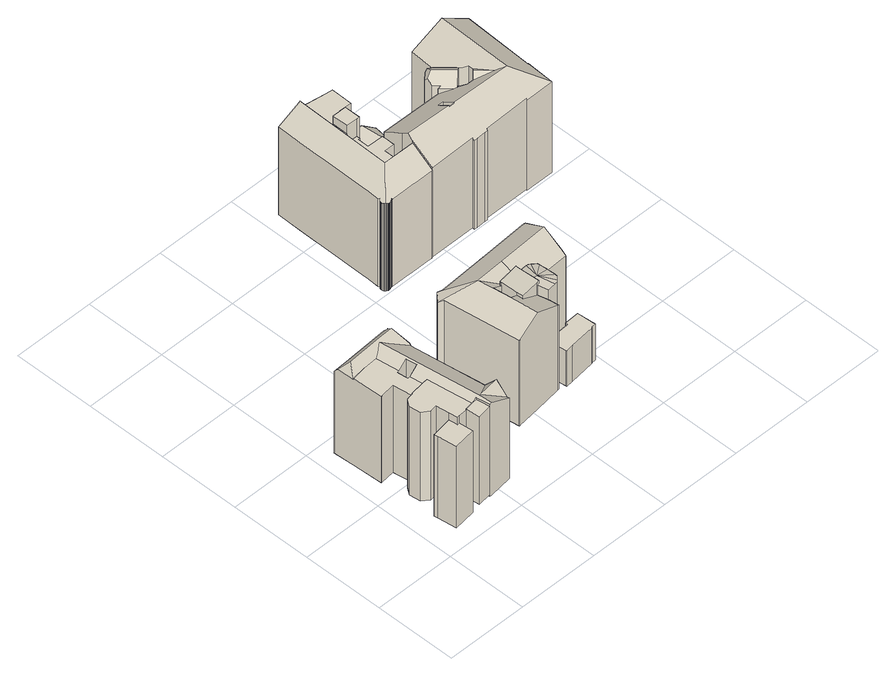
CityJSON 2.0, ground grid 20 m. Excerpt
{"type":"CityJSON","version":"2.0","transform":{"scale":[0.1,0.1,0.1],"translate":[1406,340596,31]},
"CityObjects":{
"building1":{"type":"Building","children":["building1-1","building1-2","building1-3"]},
"building1-1":{"type":"BuildingPart","attributes":{"measuredHeight":26.46,"roofType":"SATTELDACH","HoeheDach":"64","NiedrigsteTraufeDesGebaeudes":"60","Blattnummer":"102081","HoeheGrund":"37"},"parents":["building1"],"geometry":[{"type":"Solid","lod":"2","boundaries":[[[[0,1,2,3,4,5,6,7,8,9,10,11]],[[12,13,1,0]],[[14,15,16,17,18,19,20,21,22,23,24,25,26]],[[27,24,23,28,29,30,31,32,33,3,2,1,13,12]],[[34,35,36,37,38,39,40,41,42,43,44,45,46,47,48]],[[22,49,50,19,18,43,42,41,51,52,53,54,29,28,23]],[[54,53,55,56,57,58,59,60,61,62,63,64,65,66,67,68,32,31,30,29]],[[69,70,64,63,62,61]],[[60,59,58,69,61]],[[33,71,72,5,4,3]],[[73,11,10,74]],[[74,10,9,75]],[[75,9,8,76]],[[76,8,7,77]],[[77,7,6,78]],[[79,21,20,80]],[[81,16,15,82]],[[82,15,14,83]],[[84,48,47,85]],[[85,47,46,86]],[[87,40,39,88]],[[88,39,38,89]],[[89,38,37,90]],[[90,37,36,91]],[[91,36,35,92]],[[92,35,34,93]],[[93,34,48,84]],[[94,52,51,95]],[[96,50,49,97]],[[98,57,56,99]],[[99,56,55,100]],[[72,71,101]],[[33,32,68,67,66,65,64,70,102,103,104,105,106,107,108,101,71]],[[99,100,109,94,95,110,87,88,89,90,91,92,93,84,85,86,111,81,82,83,112,113,73,74,75,76,77,78,114,101,108,107,106,105,104,103,102,115,116,98],[97,117,79,80,118,96]],[[113,112,83,14,26,12,0,11,73]],[[26,25,24,27,12]],[[58,57,98,116,115,102,70,69]],[[94,109,100,55,53,52]],[[87,110,95,51,41,40]],[[45,44,43,18,17]],[[111,86,46,45,17,16,81]],[[20,19,50,96,118,80]],[[79,117,97,49,22,21]],[[72,101,114,78,6,5]]]]}]},
"building1-2":{"type":"BuildingPart","attributes":{"measuredHeight":24.6,"roofType":"FLACHDACH","HoeheDach":"62","NiedrigsteTraufeDesGebaeudes":"62","Blattnummer":"102081","HoeheGrund":"38"},"parents":["building1"],"geometry":[{"type":"Solid","lod":"2","boundaries":[[[[119,120,121,122]],[[123,124,125,126]],[[126,125,120,119]],[[125,124,121,120]],[[124,123,122,121]],[[123,126,119,122]]]]}]},
"building1-3":{"type":"BuildingPart","attributes":{"measuredHeight":22.86,"roofType":"FLACHDACH","HoeheDach":"60","NiedrigsteTraufeDesGebaeudes":"60","Blattnummer":"102081","HoeheGrund":"37"},"parents":["building1"],"geometry":[{"type":"Solid","lod":"2","boundaries":[[[[127,128,129,130,131,132,133,134]],[[135,136,137,138,139,140,141,142]],[[142,141,128,127]],[[141,140,129,128]],[[140,139,130,129]],[[139,138,131,130]],[[138,137,132,131]],[[137,136,133,132]],[[136,135,134,133]],[[135,142,127,134]]]]}]},
"building2":{"type":"Building","children":["building2-1","building2-2","building2-3","building2-4"]},
"building2-1":{"type":"BuildingPart","attributes":{"measuredHeight":26.13,"roofType":"PULTDACH","HoeheDach":"62","NiedrigsteTraufeDesGebaeudes":"61","Blattnummer":"102081","HoeheGrund":"36"},"parents":["building2"],"geometry":[{"type":"Solid","lod":"2","boundaries":[[[[143,144,145,146,147,148,149,150]],[[151,152,153,154,155,156,157,158]],[[151,150,149,152]],[[152,149,148,153]],[[153,148,147,154]],[[154,147,146,155]],[[155,146,145,156]],[[156,145,144,157]],[[157,144,143,158]],[[158,143,150,151]]]]}]},
"building2-2":{"type":"BuildingPart","attributes":{"measuredHeight":27.03,"roofType":"SATTELDACH","HoeheDach":"61","NiedrigsteTraufeDesGebaeudes":"58","Blattnummer":"102081","HoeheGrund":"34"},"parents":["building2"],"geometry":[{"type":"Solid","lod":"2","boundaries":[[[[159,160,161,162]],[[163,164,165,159]],[[164,166,167,168,169,170,171,172,173,165]],[[174,162,161,175]],[[176,177,178,179]],[[179,178,180,181]],[[182,183,184,185]],[[185,184,186,187]],[[188,189,190,191]],[[191,190,192,193]],[[193,192,194,195]],[[195,194,196,197]],[[197,196,198,199]],[[199,198,200,201]],[[201,200,202,203]],[[204,205,206,207]],[[208,209,210,211]],[[211,210,212,213]],[[214,172,171,215]],[[215,171,170,216]],[[216,170,169,217]],[[217,169,168,218]],[[218,168,167,219]],[[219,167,166,220]],[[221,214,215,216,217,218,219,220,222,223,182,185,187,224,188,191,193,195,197,199,201,203,225,176,179,181,226,227,174,175,228,229,230,204,207,231,208,211,213]],[[182,223,222,220,166,164,163,183]],[[172,214,221,213,212,173]],[[206,232,209,208,231,207]],[[233,189,188,224,187,186]],[[176,225,203,202,234,177]],[[235,236,205,204,230,229]],[[226,181,180,237,238,227]],[[227,238,162,174]],[[160,235,229,228,175,161]],[[239,234,202,200,198,196,194,192,190,189,233,186,184,183,163,159]],[[159,165,173,212,210,209,232,206,205,236,235,160]],[[238,237,180,178,177,234,239,159,162]]]]}]},
"building2-3":{"type":"BuildingPart","attributes":{"measuredHeight":10,"roofType":"FLACHDACH","HoeheDach":"43","NiedrigsteTraufeDesGebaeudes":"43","Blattnummer":"102081","HoeheGrund":"33"},"parents":["building2"],"geometry":[{"type":"Solid","lod":"2","boundaries":[[[[240,241,242,243,244,245,246,247,248,249,250,251,252]],[[253,254,255,256,257,258,259,260,261,262,263,264,265]],[[265,264,241,240]],[[264,263,242,241]],[[263,262,243,242]],[[262,261,244,243]],[[261,260,245,244]],[[260,259,246,245]],[[259,258,247,246]],[[258,257,248,247]],[[257,256,249,248]],[[256,255,250,249]],[[255,254,251,250]],[[254,253,252,251]],[[253,265,240,252]]]]}]},
"building2-4":{"type":"BuildingPart","attributes":{"measuredHeight":26.54,"roofType":"Sonstiges","HoeheDach":"61","NiedrigsteTraufeDesGebaeudes":"61","Blattnummer":"102081","HoeheGrund":"35"},"parents":["building2"],"geometry":[{"type":"Solid","lod":"2","boundaries":[[[[266,267,268,269]],[[270,271,272,273]],[[274,275,276,277,278,279,280,281,282,270,273,283,284,285,286,287,288,289,290,291,292,293,294,295,296,297]],[[281,280,279,278,277,298,299,300,301,302]],[[269,268,303,304,287,286,285,284]],[[305,306,307,308,295,294,293,292,291,309]],[[277,276,275,274,297,310,311,312,313,298]],[[314,310,297,296,295,308]],[[309,291,290,289,315,316]],[[317,315,289,288,287,304]],[[282,281,302,318,271,270]],[[283,273,272,266,269,284]],[[300,299,298,313,312,267]],[[312,311,310,314,319,267]],[[319,314,308,307,306,267]],[[306,305,309,316,320,267]],[[320,316,315,317,321,267]],[[321,317,304,303,268,267]],[[318,302,301,300,267,266,272,271]]]]}]},
"building3":{"type":"Building","children":["building3-1","building3-2","building3-3"]},
"building3-1":{"type":"BuildingPart","attributes":{"measuredHeight":28.26,"roofType":"FLACHDACH","HoeheDach":"60","NiedrigsteTraufeDesGebaeudes":"57","Blattnummer":"102081","HoeheGrund":"32"},"parents":["building3"],"geometry":[{"type":"Solid","lod":"2","boundaries":[[[[322,323,324,325,326,327,328,329,330,331,332,333,334,335,336]],[[337,338,339,340,341,342,343,344,345]],[[346,334,333,347]],[[347,333,332,348]],[[348,332,331,349]],[[349,331,330,350]],[[350,330,329,351]],[[351,329,328,352]],[[352,328,327,353]],[[353,327,326,354]],[[354,326,325,355]],[[355,325,324,356]],[[356,324,323,357]],[[357,323,322,358]],[[358,322,336,359]],[[360,344,343,361]],[[361,343,342,362]],[[362,342,341,363]],[[363,341,340,364]],[[364,340,339,365]],[[365,339,338,366]],[[334,337,345,335]],[[334,346,366,338,337]],[[336,335,345,344,360,367,359]],[[363,364,365,366,346,347,348,349,350,351,352,353,354,355,356,357,358,359,367,360,361,362]]]]}]},
"building3-2":{"type":"BuildingPart","attributes":{"measuredHeight":28.13,"roofType":"PULTDACH","HoeheDach":"62","NiedrigsteTraufeDesGebaeudes":"58","Blattnummer":"102081","HoeheGrund":"34"},"parents":["building3"],"geometry":[{"type":"Solid","lod":"2","boundaries":[[[[368,369,370,371]],[[371,370,372,373]],[[373,372,374,375]],[[375,374,376,377]],[[377,376,378,379]],[[379,378,380,381]],[[381,380,382,383]],[[383,382,384,385]],[[385,384,386,387]],[[388,389,390,391]],[[391,390,392,393]],[[393,392,394,395]],[[395,394,396,397]],[[397,396,369,368]],[[398,399,400,401]],[[402,403,404,405]],[[405,404,406,407]],[[407,406,408,409]],[[409,408,410,411]],[[411,410,412,413]],[[413,412,414,415]],[[415,414,416,417]],[[417,416,418,419]],[[419,418,420,421]],[[421,420,422,423]],[[423,422,424,425]],[[425,424,426,427]],[[427,426,428,429]],[[429,428,389,388]],[[430,431,432,433]],[[433,432,434,435]],[[434,436,435]],[[437,438,439,440,435,436,441,442,443,444,403,402]],[[386,445,446,447,448,449,450,399,398,451,452,453,454,455,456,387]],[[433,435,440,439,438,437,402,405,407,409,411,413,415,417,419,421,423,425,427,429,388,391,393,395,397,368,371,373,375,377,379,381,383,385,387,456,455,454,453,452,451,398,401,457,458,459,460,430]],[[369,396,394,392,390,389,461,462,463,464,400,399,450,449,448,447,446,445,386,384,382,380,378,376,374,372,370]],[[459,458,457,464,463,462]],[[461,465,431,430,460,459,462]],[[464,457,401,400]],[[428,426,424,422,420,418,416,414,412,410,408,406,404,403,444,443,442,441,436,434,432,431,465,461,389]]]]}]},
"building3-3":{"type":"BuildingPart","attributes":{"measuredHeight":28.75,"roofType":"FLACHDACH","HoeheDach":"62","NiedrigsteTraufeDesGebaeudes":"62","Blattnummer":"102081","HoeheGrund":"34"},"parents":["building3"],"geometry":[{"type":"Solid","lod":"2","boundaries":[[[[466,467,468,469,470]],[[471,472,473,474,475]],[[475,474,467,466]],[[474,473,468,467]],[[473,472,469,468]],[[472,471,470,469]],[[471,475,466,470]]]]}]},
"building4":{"type":"Building","attributes":{"measuredHeight":13.86,"roofType":"PULTDACH","HoeheDach":"45","NiedrigsteTraufeDesGebaeudes":"43","Blattnummer":"102081","HoeheGrund":"32"},"geometry":[{"type":"Solid","lod":"2","boundaries":[[[[476,477,478]],[[479,480,481,482]],[[482,481,483,484]],[[484,483,485,486]],[[487,488,480,479]],[[489,490,491,487,479,482,484,486,492,493]],[[478,477,493,492,486,485]],[[494,490,489,493,477,476]],[[491,490,494,495,488,487]],[[488,495,494,476,478,485,483,481,480]]]]}]},
"building5":{"type":"Building","attributes":{"measuredHeight":29.48,"roofType":"SATTELDACH","HoeheDach":"63","NiedrigsteTraufeDesGebaeudes":"58","Blattnummer":"102081","HoeheGrund":"34"},"geometry":[{"type":"Solid","lod":"2","boundaries":[[[[496,497,498]],[[499,500,501,502]],[[503,504,505,506]],[[507,508,509,510]],[[510,509,511,512]],[[512,511,513,514]],[[514,513,515,516]],[[516,515,517,518]],[[518,517,519,520]],[[520,519,521,522]],[[522,521,523,524]],[[524,523,525,526]],[[527,528,500,499]],[[529,530,531,532]],[[533,534,535,536]],[[537,538,539]],[[540,541,542,543]],[[544,545,546,547]],[[548,549,550,551]],[[552,553,554,555]],[[555,554,556,557]],[[555,557,558,507,510,512,514,516,518,520,522,524,526,559,527,499,502,560,561,562,563,564,540,543,565,544,547,566,548,551,567,568,569,570,552],[571,572,573,574,575,529,532,576,577,578,579],[536,580,503,506,581,533]],[[550,582,498,497,583,569,568,567,551]],[[531,584,585,577,576,532]],[[585,586,587,579,578,577]],[[588,553,552,570,569,583]],[[571,579,587,589,590,572]],[[591,592,496,498,582]],[[593,549,548,566,547,546]],[[574,573,572,590,594,595]],[[542,596,545,544,565,543]],[[597,530,529,575,574,595]],[[539,538,541,540,564,563,598]],[[599,600,598,563,562,561]],[[525,601,528,527,559,526]],[[508,507,558,557,556,602]],[[505,603,534,533,581,506]],[[504,503,580,536,535,604]],[[501,605,599,561,560,502]],[[528,601,525,523,521,519,517,515,513,511,509,508,602,606,607,603,505,504,604,605,501,500]],[[604,535,534,603,607,606,608,609,531,530,597,537,539,598,600,599,605]],[[541,538,537,597,595,594,610,596,542]],[[610,593,546,545,596]],[[594,590,589,592,591,582,550,549,593,610]],[[592,589,587,586,608,606,588,583,497,496]],[[609,584,531]],[[609,608,586,585,584]],[[602,556,554,553,588,606]]]]}]}
},
"vertices":[
[6,317,303],[20,297,327],[110,303,327],[144,305,327],[155,323,305],[159,331,297],[158,332,295],[153,336,291],[58,330,291],[49,330,291],[18,328,291],[5,327,291],[8,276,302],[9,279,305],[11,202,305],[13,202,305],[48,207,305],[55,161,305],[94,166,305],[89,200,305],[83,200,305],[80,226,305],[85,227,305],[78,283,305],[43,281,305],[9,276,305],[8,276,305],[9,276,302],[87,288,311],[103,299,322],[122,290,311],[133,286,305],[165,272,287],[165,276,291],[29,112,311],[46,100,311],[63,102,311],[67,70,311],[70,49,311],[75,50,311],[96,52,311],[118,55,311],[118,60,311],[103,167,311],[94,166,311],[55,161,311],[55,159,311],[38,156,311],[26,139,311],[109,230,320],[113,204,320],[130,57,319],[135,23,319],[140,23,322],[136,60,322],[197,31,287],[196,32,287],[198,33,286],[197,37,286],[165,49,305],[154,53,311],[142,57,318],[153,65,311],[162,71,305],[189,91,287],[183,140,286],[181,157,286],[167,258,286],[165,272,286],[194,64,318],[190,89,289],[165,278,292],[165,278,290],[5,327,62],[18,328,62],[49,330,62],[58,330,62],[153,336,62],[158,332,62],[80,226,62],[83,200,62],[48,207,62],[13,202,62],[11,202,62],[26,139,62],[38,156,62],[55,159,62],[96,52,62],[75,50,62],[70,49,62],[67,70,62],[63,102,62],[46,100,62],[29,112,62],[135,23,62],[130,57,62],[113,204,62],[109,230,62],[198,33,62],[196,32,62],[197,31,62],[165,278,62],[190,89,62],[189,91,62],[183,140,62],[181,157,62],[167,258,62],[165,272,62],[165,276,62],[140,23,62],[118,55,62],[55,161,62],[8,276,62],[6,317,62],[159,331,62],[194,64,62],[197,37,62],[85,227,62],[89,200,62],
[135,23,68],[100,18,68],[96,52,68],[130,57,68],[130,57,314],[96,52,314],[100,18,314],[135,23,314],
[67,70,63],[70,49,63],[75,50,63],[79,15,63],[25,8,63],[19,54,63],[18,63,63],[20,63,63],[20,63,292],[18,63,292],[19,54,292],[25,8,292],[79,15,292],[75,50,292],[70,49,292],[67,70,292],
[405,258,301],[407,217,301],[408,201,301],[450,203,307],[456,204,308],[453,258,308],[453,265,308],[405,262,301],[405,262,46],[453,265,46],[453,258,46],[456,204,46],[450,203,46],[408,201,46],[407,217,46],[405,258,46],
[374,292,305],[319,350,271],[318,351,270],[300,330,270],[414,262,287],[448,264,287],[444,296,305],[453,265,287],[453,258,283],[481,259,283],[496,248,277],[497,237,270],[569,241,270],[570,253,277],[572,304,305],[300,330,35],[318,351,35],[336,138,35],[336,138,275],[335,138,275],[335,138,35],[334,139,274],[334,139,35],[405,262,35],[405,262,292],[405,258,292],[405,258,35],[381,256,304],[381,256,35],[387,214,35],[387,214,304],[407,217,293],[407,217,35],[408,201,294],[408,201,35],[450,203,273],[450,203,35],[458,179,271],[458,179,35],[461,157,271],[461,157,35],[462,154,271],[462,154,35],[458,154,272],[458,154,35],[438,351,35],[438,351,275],[447,351,275],[447,351,35],[572,359,35],[572,359,275],[572,358,276],[572,358,35],[574,358,276],[574,358,35],[570,253,35],[569,241,35],[497,237,35],[496,248,35],[481,259,35],[453,258,35],[453,265,35],[572,304,35],[448,264,35],[414,262,35],[385,230,35],[394,145,35],[322,226,35],[309,322,35],[319,350,35],[327,344,35],[436,351,35],[462,352,35],[462,352,275],[385,230,304],[394,145,305],[327,344,275],[436,351,275],[322,226,274],[309,322,274],[383,229,305],
[485,183,21],[499,197,21],[499,206,21],[541,208,21],[541,214,21],[577,216,21],[579,185,21],[580,170,21],[570,169,21],[568,168,21],[506,160,21],[488,158,21],[488,160,21],[488,160,121],[488,158,121],[506,160,121],[568,168,121],[570,169,121],[580,170,121],[579,185,121],[577,216,121],[541,214,121],[541,208,121],[499,206,121],[499,197,121],[485,183,121],
[455,219,304],[467,220,304],[476,259,297],[453,258,297],[450,203,39],[450,203,301],[456,204,301],[456,204,39],[491,189,39],[490,188,39],[488,186,39],[485,183,39],[483,183,39],[480,182,39],[468,181,39],[458,179,39],[458,180,39],[455,219,39],[453,258,39],[476,259,39],[477,259,39],[481,259,39],[487,255,39],[496,248,39],[497,243,39],[497,237,39],[498,225,39],[498,222,39],[498,218,39],[499,206,39],[499,201,39],[499,197,39],[485,183,297],[483,183,297],[480,182,297],[468,181,297],[458,179,297],[477,259,297],[481,259,297],[498,225,297],[498,222,297],[498,218,297],[499,206,297],[497,237,297],[499,197,296],[491,189,297],[490,188,297],[488,186,297],[499,201,297],[496,248,296],[497,243,297],[487,255,297],[458,180,297],[497,202,297],[495,241,297],[486,255,297],
[554,650,264],[555,680,264],[531,680,264],[531,704,264],[556,704,264],[557,732,264],[557,736,264],[517,737,264],[517,763,264],[521,763,264],[521,767,264],[521,772,264],[494,773,264],[479,773,264],[477,651,264],[494,773,290],[494,811,290],[528,811,290],[529,828,290],[560,827,290],[561,879,290],[543,881,290],[481,890,290],[479,773,290],[494,773,8],[521,772,8],[521,767,8],[521,763,8],[517,763,8],[517,737,8],[557,736,8],[557,732,8],[556,704,8],[531,704,8],[531,680,8],[555,680,8],[554,650,8],[477,651,8],[481,890,8],[543,881,8],[561,879,8],[560,827,8],[529,828,8],[528,811,8],[494,811,8],[479,773,8],
[419,602,27],[419,602,270],[419,604,270],[419,604,27],[419,605,270],[419,605,27],[419,606,271],[419,606,27],[420,608,271],[420,608,27],[421,609,271],[421,609,27],[422,610,272],[422,610,27],[423,611,273],[423,611,27],[424,612,273],[424,612,27],[421,615,272],[421,615,27],[422,595,27],[422,595,272],[421,597,272],[421,597,27],[420,598,271],[420,598,27],[420,599,271],[420,599,27],[419,601,270],[419,601,27],[425,895,27],[425,895,272],[477,890,306],[477,890,27],[441,594,27],[441,594,271],[439,596,273],[439,596,27],[438,595,272],[438,595,27],[437,594,272],[437,594,27],[436,594,271],[436,594,27],[434,593,271],[434,593,27],[433,592,270],[433,592,27],[431,592,270],[431,592,27],[430,592,270],[430,592,27],[428,592,270],[428,592,27],[427,592,270],[427,592,27],[426,593,271],[426,593,27],[424,594,271],[424,594,27],[423,594,272],[423,594,27],[554,650,27],[554,650,308],[553,594,272],[553,594,27],[551,594,272],[551,594,27],[551,594,271],[477,594,27],[500,594,27],[509,594,27],[542,594,27],[542,594,271],[509,594,271],[500,594,271],[477,594,271],[422,648,272],[422,651,272],[423,774,272],[423,790,272],[424,806,272],[424,835,272],[424,835,27],[424,806,27],[423,790,27],[423,774,27],[422,651,27],[422,648,27],[481,890,27],[480,832,27],[477,651,27],[478,651,27],[477,651,308],[477,651,307],[480,832,308],[481,890,308],[478,651,308],
[528,811,26],[528,772,26],[521,772,26],[494,773,26],[494,811,26],[494,811,313],[494,773,313],[521,772,313],[528,772,313],[528,811,313],
[660,806,119],[668,864,117],[633,869,145],[559,815,6],[559,815,116],[560,827,122],[560,827,6],[561,879,145],[561,879,6],[603,873,145],[603,873,6],[562,814,6],[562,814,116],[660,806,6],[659,801,6],[626,805,6],[633,869,6],[668,864,6],[659,801,116],[626,805,116],
[753,773,274],[753,790,274],[752,773,274],[553,594,29],[553,594,278],[554,650,315],[554,650,29],[667,659,29],[667,659,323],[680,659,323],[680,659,29],[886,591,29],[886,591,282],[816,591,281],[816,591,29],[817,592,282],[817,592,29],[817,594,283],[817,594,29],[704,593,280],[704,593,29],[704,592,280],[704,592,29],[703,589,278],[703,589,29],[696,589,278],[696,589,29],[674,589,277],[674,589,29],[666,589,277],[666,589,29],[666,595,29],[666,595,281],[752,693,29],[752,693,301],[767,693,301],[767,693,29],[680,690,29],[680,690,304],[667,690,305],[667,690,29],[730,710,290],[709,732,290],[709,732,276],[716,732,29],[716,732,294],[705,745,294],[705,745,29],[705,766,29],[705,766,293],[721,780,294],[721,780,29],[742,780,29],[742,780,293],[752,769,293],[752,769,29],[898,833,29],[898,833,280],[888,660,283],[888,660,29],[890,660,282],[890,660,29],[886,592,29],[666,592,29],[555,664,29],[555,680,29],[556,704,29],[557,732,29],[709,732,29],[705,758,29],[727,780,29],[752,773,29],[753,790,29],[757,852,29],[831,842,29],[781,738,29],[777,742,29],[758,725,29],[739,708,29],[742,705,29],[778,704,29],[789,714,29],[790,718,29],[790,728,29],[667,661,29],[680,660,29],[752,773,290],[757,852,275],[778,704,313],[789,714,301],[790,718,299],[790,728,299],[831,842,324],[781,738,293],[777,742,293],[753,773,290],[777,748,290],[727,780,301],[758,725,313],[739,708,294],[705,758,302],[742,705,294],[557,732,279],[555,680,313],[556,704,298],[666,592,279],[886,592,283],[680,660,324],[667,661,324],[555,664,324],[826,656,324],[804,657,324],[808,674,312],[808,673,313],[720,763,313]
]}
